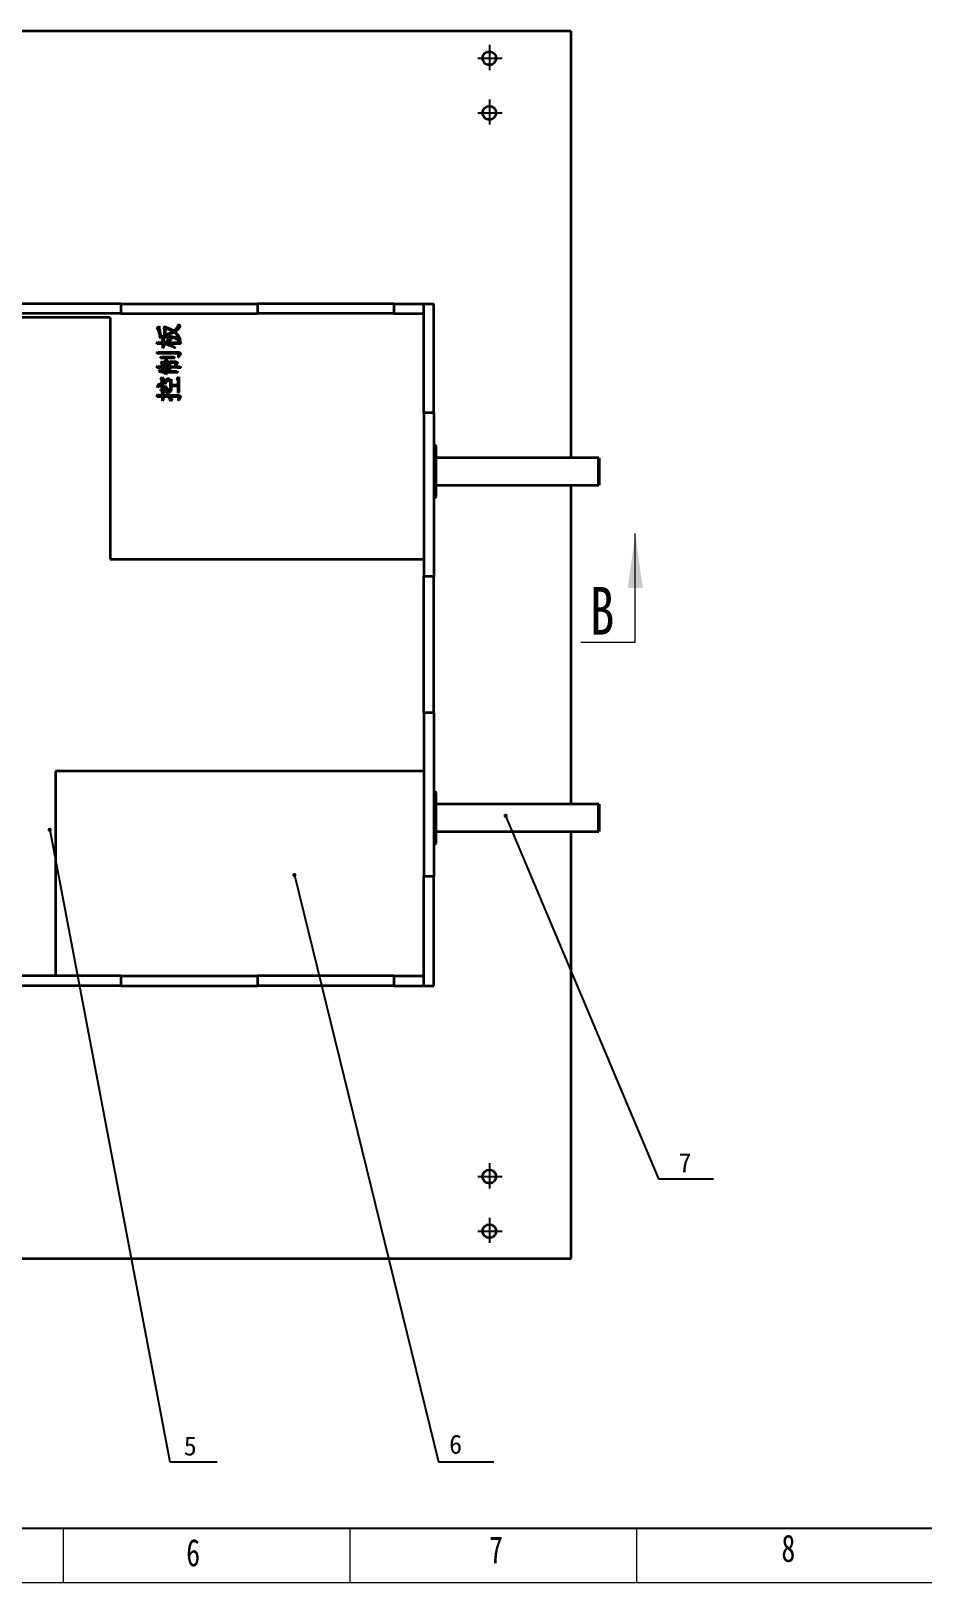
# Model space of a CAD drawing. Header units: millimetres. Extents: x 0 to 841, y 0 to 596.
# Drawn here: x 257.1 to 420.5, y 0 to 284.5 of the extents above; entities that cross this region are included whole.
import ezdxf

# ---------------------------------------------------------------- set-up
doc = ezdxf.new("R2010")
doc.units = ezdxf.units.MM
doc.linetypes.add('CENTER', pattern=[10.16, 6.35, -1.27, 1.27, -1.27])
doc.layers.add('中心线', color=4, linetype='CENTER', lineweight=25)
doc.layers.add('粗实线', color=7, linetype='Continuous', lineweight=50)
doc.styles.add('SLDTEXTSTYLE1', font='TXT', dxfattribs={"width": 0.75})
doc.dimstyles.new('ISO-25', dxfattribs={"dimtxt": 2.5, "dimasz": 2.5, "dimexe": 1.25, "dimexo": 0.625, "dimtad": 1, "dimtxsty": 'Standard', "dimcen": 2.5, "dimadec": 0, "dimazin": 0, "dimtfac": 1, "dimtmove": 0, "dimatfit": 3, "dimfxl": 1, "dimarcsym": 0})

msp = doc.modelspace()

# ---------------------------------------------------------------- linework, layer by layer
at = {"color": 7, "linetype": 'Continuous', "lineweight": 35}
for p, q in [((356.07, 284.49), (209.32, 284.49)), ((356.07, 206.24), (356.07, 284.49)), ((273.57, 234.49), (248.57, 234.49)), ((273.57, 234.49), (273.57, 232.69)), ((273.57, 234.49), (298.57, 234.49)), ((298.57, 234.49), (298.57, 232.69)), ((323.57, 234.49), (298.57, 234.49)), ((323.57, 234.49), (323.57, 232.69)), ((323.57, 234.49), (329.07, 234.49)), ((329.07, 214.49), (329.07, 234.49)), ((329.07, 234.49), (330.87, 234.49)), ((330.87, 214.49), (330.87, 234.49)), ((273.57, 232.69), (248.57, 232.69)), ((271.57, 231.99), (254.07, 231.99)), ((271.57, 231.99), (271.57, 187.69)), ((273.57, 232.69), (298.57, 232.69)), ((284.16, 230.78), (284.24, 230.78)), ((323.57, 232.69), (298.57, 232.69)), ((323.57, 232.69), (329.07, 232.69)), ((280.19, 230.1), (280.55, 230.39)), ((280.59, 228.28), (280.74, 228.57)), ((280.84, 228.57), (281.58, 228.57)), ((281.05, 227.85), (281.38, 228.17)), ((281.26, 227.64), (281.05, 227.85)), ((281.26, 227.41), (281.26, 227.64)), ((281.38, 228.17), (281.38, 227.41)), ((281.39, 230.12), (281.67, 230.4)), ((281.58, 229.93), (281.39, 230.12)), ((281.58, 228.57), (281.58, 229.93)), ((281.67, 230.4), (281.78, 230.22)), ((281.69, 229.93), (281.69, 228.87)), ((281.69, 228.78), (281.69, 228.57)), ((284.45, 227.85), (284.39, 227.81)), ((280.12, 227.13), (280.35, 227.57)), ((280.12, 225.35), (280.31, 225.75)), ((280.31, 225.75), (280.44, 225.62)), ((280.35, 227.57), (280.48, 227.41)), ((280.44, 225.62), (283.99, 225.62)), ((280.48, 227.41), (281.26, 227.41)), ((283.92, 225.37), (280.71, 225.37)), ((280.84, 224.5), (281.03, 224.9)), ((281.03, 224.9), (281.14, 224.74)), ((281.26, 226.37), (281.26, 227.15)), ((281.41, 226.52), (281.26, 226.37)), ((281.38, 227.41), (281.87, 227.41)), ((281.38, 227.11), (281.38, 226.68)), ((281.38, 226.68), (281.41, 226.52)), ((283.29, 224.76), (283.44, 224.5)), ((283.49, 226.43), (283.45, 226.37)), ((284.43, 227.43), (284.56, 227.13)), ((284.5, 227.55), (284.45, 227.49)), ((280.14, 222.76), (280.31, 223.15)), ((280.31, 223.15), (280.44, 223)), ((280.44, 223), (281.13, 223)), ((280.54, 222.06), (280.73, 222.42)), ((281.13, 222.78), (280.84, 222.78)), ((280.9, 223.65), (281.24, 223.99)), ((281.13, 223.44), (280.9, 223.65)), ((281.13, 223), (281.13, 223.44)), ((281.13, 222.13), (281.13, 222.78)), ((281.14, 224.74), (282.89, 224.74)), ((281.24, 223.99), (281.24, 223)), ((281.24, 223), (281.8, 223)), ((281.24, 222.78), (281.24, 222.09)), ((281.8, 222.78), (281.24, 222.78)), ((281.57, 223.91), (281.91, 224.25)), ((281.8, 223.68), (281.57, 223.91)), ((281.8, 223), (281.8, 223.68)), ((281.8, 221.53), (281.8, 222.78)), ((281.91, 224.25), (281.91, 223)), ((281.91, 223), (282.43, 223)), ((281.91, 222.78), (281.91, 222.15)), ((282.43, 222.78), (281.91, 222.78)), ((282.24, 223.76), (282.45, 224.04)), ((282.43, 223.63), (282.24, 223.76)), ((282.28, 221.87), (282.43, 222.13)), ((282.43, 223), (282.43, 223.63)), ((282.43, 222.13), (282.43, 222.78)), ((282.45, 224.04), (282.58, 223.89)), ((282.54, 223.67), (282.54, 223)), ((283.41, 223.67), (282.54, 223.67)), ((282.54, 223), (283.86, 223)), ((282.54, 222.78), (282.54, 222.11)), ((283.72, 222.78), (282.54, 222.78)), ((282.54, 222.11), (283.89, 222.11)), ((282.58, 223.89), (283.51, 223.89)), ((283.64, 223.14), (283.56, 223.14)), ((283.89, 222.11), (284.02, 221.87)), ((284.16, 224.63), (284.09, 224.63)), ((284.43, 223.02), (284.56, 222.76)), ((280.29, 219.14), (280.23, 219.18)), ((280.85, 220.75), (281.15, 221.05)), ((281.04, 220.6), (280.85, 220.75)), ((281.04, 218.69), (281.04, 220.6)), ((281.15, 220.6), (281.15, 218.69)), ((281.59, 220.43), (281.15, 220.6)), ((281.38, 219.2), (281.68, 219.52)), ((281.59, 219.77), (281.53, 219.8)), ((281.62, 220.49), (281.59, 220.43)), ((281.68, 219.52), (281.74, 219.33)), ((281.77, 221.72), (281.75, 221.66)), ((281.97, 221.7), (281.8, 221.53)), ((282.43, 220.35), (282.77, 220.69)), ((282.65, 220.13), (282.43, 220.35)), ((282.65, 218.46), (282.65, 220.13)), ((282.77, 220.69), (282.77, 219.65)), ((282.77, 219.65), (284.04, 219.65)), ((282.77, 219.39), (282.77, 218.82)), ((284.04, 219.39), (282.77, 219.39)), ((283.8, 220.75), (284.16, 221.11)), ((284.04, 220.5), (283.8, 220.75)), ((284.04, 219.65), (284.04, 220.5)), ((284.04, 218.08), (284.04, 219.39)), ((284.16, 221.11), (284.16, 218.71)), ((280.12, 217.44), (280.33, 217.91)), ((280.33, 217.91), (280.48, 217.72)), ((280.48, 217.72), (281.17, 217.72)), ((280.81, 218.69), (281.04, 218.69)), ((280.81, 218.61), (280.81, 218.69)), ((280.98, 218.06), (281.29, 218.37)), ((281.17, 217.87), (280.98, 218.06)), ((281.17, 217.72), (281.17, 217.87)), ((281.17, 216.68), (281.17, 217.46)), ((281.32, 216.83), (281.17, 216.68)), ((281.29, 218.37), (281.29, 217.72)), ((281.29, 217.72), (282.25, 217.72)), ((281.29, 217.46), (281.29, 217.06)), ((282.35, 217.46), (281.29, 217.46)), ((281.29, 217.06), (281.32, 216.83)), ((281.99, 218.31), (282.06, 218.35)), ((282.25, 217.72), (281.99, 218.31)), ((282.06, 218.35), (282.44, 217.72)), ((282.44, 217.72), (284.09, 217.72)), ((282.56, 218.23), (282.5, 218.19)), ((283.86, 217.46), (282.57, 217.46)), ((282.8, 218.61), (282.65, 218.46)), ((282.99, 216.87), (282.65, 216.64)), ((282.77, 218.82), (282.8, 218.61)), ((284.21, 218.25), (284.04, 218.08)), ((284.16, 216.78), (284.09, 216.78)), ((330.87, 214.49), (329.07, 214.49)), ((329.07, 214.49), (329.07, 184.49)), ((330.87, 214.49), (330.87, 184.49)), ((331.16, 208.49), (330.87, 208.49)), ((331.31, 203.74), (331.31, 208.34)), ((361.12, 206.24), (331.31, 206.24)), ((331.31, 199.14), (331.31, 203.74)), ((331.31, 201.24), (361.12, 201.24)), ((356.07, 142.74), (356.07, 201.24)), ((330.87, 198.99), (331.16, 198.99)), ((271.57, 187.69), (329.07, 187.69)), ((329.07, 159.49), (329.07, 184.49)), ((330.87, 184.49), (329.07, 184.49)), ((330.87, 159.49), (330.87, 184.49)), ((330.87, 159.49), (329.07, 159.49)), ((329.07, 159.49), (329.07, 129.49)), ((330.87, 159.49), (330.87, 129.49)), ((261.57, 148.79), (261.57, 111.29)), ((329.07, 148.79), (261.57, 148.79)), ((331.16, 144.99), (330.87, 144.99)), ((331.31, 140.24), (331.31, 144.84)), ((361.12, 142.74), (331.31, 142.74)), ((331.31, 135.64), (331.31, 140.24)), ((331.31, 137.74), (361.12, 137.74)), ((356.07, 59.49), (356.07, 137.74)), ((330.87, 135.49), (331.16, 135.49)), ((329.07, 109.49), (329.07, 129.49)), ((330.87, 129.49), (329.07, 129.49)), ((330.87, 109.49), (330.87, 129.49)), ((273.57, 111.29), (248.57, 111.29)), ((273.57, 111.29), (273.57, 109.49)), ((273.57, 111.29), (298.57, 111.29)), ((298.57, 111.29), (298.57, 109.49)), ((323.57, 111.29), (298.57, 111.29)), ((323.57, 111.29), (323.57, 109.49)), ((323.57, 111.29), (329.07, 111.29)), ((273.57, 109.49), (248.57, 109.49)), ((273.57, 109.49), (298.57, 109.49)), ((323.57, 109.49), (298.57, 109.49)), ((323.57, 109.49), (329.07, 109.49)), ((329.07, 109.49), (330.87, 109.49)), ((228.32, 59.49), (356.07, 59.49))]:
    msp.add_line(p, q, dxfattribs=at)
at = {"color": 7, "linetype": 'Continuous', "lineweight": 18}
for p, q in [((367.8, 172.38), (367.8, 192.38)), ((367.8, 172.38), (357.8, 172.38)), ((263, 10), (263, 0)), ((315.5, 10), (315.5, 0)), ((368, 10), (368, 0)), ((841, 0), (0, 0))]:
    msp.add_line(p, q, dxfattribs=at)
at = {"color": 7, "linetype": 'Continuous', "lineweight": 25}
msp.add_line((831, 10), (25, 10), dxfattribs=at)
at = {"color": 7, "linetype": 'Continuous', "lineweight": 35}
for centre in [(341.07, 279.49), (341.07, 269.49), (341.07, 74.49), (341.07, 64.49)]:
    msp.add_circle(centre, 1.25, dxfattribs=at)
for centre, start, end in [((331.16, 208.34), 0, 90), ((331.16, 199.14), 270, 0), ((331.16, 144.84), 0, 90), ((331.16, 135.64), 270, 0)]:
    msp.add_arc(centre, 0.15, start, end, dxfattribs=at)
for points, knots in [([(283.31, 229.53), (283.53, 229.73), (283.92, 230.08), (284.09, 230.57), (284.16, 230.78)], [0, 0, 0, 0, 0.5599946, 1, 1, 1, 1]), ([(284.24, 230.78), (284.25, 230.69), (284.26, 230.56), (284.37, 230.43), (284.43, 230.4), (284.47, 230.39)], [0, 0, 0, 0, 0.559386, 0.779853, 1, 1, 1, 1]), ([(280.74, 228.57), (280.7, 228.75), (280.62, 229.04), (280.5, 229.45), (280.37, 229.79), (280.25, 230), (280.19, 230.1)], [0, 0, 0, 0, 0.340089, 0.56014, 0.780016, 1, 1, 1, 1]), ([(280.55, 230.39), (280.56, 230.28), (280.57, 230.08), (280.61, 229.88), (280.63, 229.8)], [0, 0, 0, 0, 0.559846, 1, 1, 1, 1]), ([(284.45, 227.49), (284.15, 227.73), (283.54, 228.21), (282.15, 228.32), (281.18, 228.3), (280.59, 228.28)], [0, 0, 0, 0, 0.278465, 0.558719, 1, 1, 1, 1]), ([(280.63, 229.8), (280.67, 229.57), (280.75, 229.16), (280.81, 228.75), (280.84, 228.57)], [0, 0, 0, 0, 0.559992, 1, 1, 1, 1]), ([(283.11, 229.4), (282.86, 229.53), (282.4, 229.76), (281.91, 229.88), (281.69, 229.93)], [0, 0, 0, 0, 0.5596631, 1, 1, 1, 1]), ([(281.69, 228.87), (281.97, 228.94), (282.46, 229.06), (282.91, 229.3), (283.11, 229.4)], [0, 0, 0, 0, 0.5599995, 1, 1, 1, 1]), ([(283.31, 229.25), (283.02, 229.12), (282.5, 228.9), (281.94, 228.81), (281.69, 228.78)], [0, 0, 0, 0, 0.5596898, 1, 1, 1, 1]), ([(281.69, 228.57), (282.28, 228.56), (283.1, 228.54), (284.06, 228.07), (284.36, 227.72), (284.5, 227.55)], [0, 0, 0, 0, 0.55998, 0.779635, 1, 1, 1, 1]), ([(281.78, 230.22), (282.08, 230.12), (282.62, 229.95), (283.1, 229.66), (283.31, 229.53)], [0, 0, 0, 0, 0.56031, 1, 1, 1, 1]), ([(281.87, 227.41), (281.95, 227.56), (282.06, 227.76), (282.26, 228), (282.39, 228.02), (282.45, 228.04)], [0, 0, 0, 0, 0.562219, 0.782061, 1, 1, 1, 1]), ([(282.58, 227.81), (282.46, 227.75), (282.24, 227.64), (282.06, 227.48), (281.98, 227.41)], [0, 0, 0, 0, 0.559602, 1, 1, 1, 1]), ([(282.45, 228.04), (282.51, 228.03), (282.6, 228.01), (282.71, 227.97), (282.75, 227.94), (282.77, 227.93)], [0, 0, 0, 0, 0.560854, 0.782429, 1, 1, 1, 1]), ([(282.77, 227.93), (282.77, 227.92), (282.76, 227.9), (282.73, 227.87), (282.67, 227.84), (282.62, 227.82), (282.58, 227.81)], [0, 0, 0, 0, 0.123252, 0.248524, 0.498971, 1, 1, 1, 1]), ([(284.39, 227.81), (284.24, 228.11), (283.96, 228.66), (283.51, 229.07), (283.31, 229.25)], [0, 0, 0, 0, 0.5600065, 1, 1, 1, 1]), ([(284.47, 230.39), (284.32, 230.17), (284.06, 229.77), (283.67, 229.5), (283.5, 229.38)], [0, 0, 0, 0, 0.558994, 1, 1, 1, 1]), ([(283.5, 229.38), (283.73, 229.13), (284.14, 228.68), (284.36, 228.1), (284.45, 227.85)], [0, 0, 0, 0, 0.559563, 1, 1, 1, 1]), ([(281.26, 227.15), (281.05, 227.15), (280.67, 227.15), (280.29, 227.14), (280.12, 227.13)], [0, 0, 0, 0, 0.559998, 1, 1, 1, 1]), ([(280.71, 225.37), (280.6, 225.37), (280.4, 225.37), (280.21, 225.36), (280.12, 225.35)], [0, 0, 0, 0, 0.559983, 1, 1, 1, 1]), ([(283.45, 226.37), (283.08, 226.56), (282.41, 226.88), (281.69, 227.04), (281.38, 227.11)], [0, 0, 0, 0, 0.559769, 1, 1, 1, 1]), ([(281.98, 227.41), (282.26, 227.41), (282.71, 227.41), (283.35, 227.42), (283.89, 227.42), (284.25, 227.43), (284.43, 227.43)], [0, 0, 0, 0, 0.340003, 0.560002, 0.780008, 1, 1, 1, 1]), ([(282.19, 227.15), (282.45, 227.05), (282.91, 226.86), (283.31, 226.56), (283.49, 226.43)], [0, 0, 0, 0, 0.559953, 1, 1, 1, 1]), ([(284.56, 227.13), (284.12, 227.14), (283.33, 227.15), (282.53, 227.15), (282.19, 227.15)], [0, 0, 0, 0, 0.559997, 1, 1, 1, 1]), ([(282.89, 224.74), (282.97, 224.75), (283.1, 224.75), (283.23, 224.76), (283.29, 224.76)], [0, 0, 0, 0, 0.559993, 1, 1, 1, 1]), ([(284.09, 224.63), (284.09, 224.77), (284.09, 224.98), (284.12, 225.22), (284.07, 225.32), (284.01, 225.36), (283.95, 225.37), (283.92, 225.37)], [0, 0, 0, 0, 0.501456, 0.750702, 0.81314, 0.875586, 1, 1, 1, 1]), ([(283.99, 225.62), (284.06, 225.61), (284.19, 225.61), (284.42, 225.5), (284.51, 225.35), (284.56, 225.26)], [0, 0, 0, 0, 0.281005, 0.561206, 1, 1, 1, 1]), ([(284.56, 225.26), (284.49, 225.23), (284.35, 225.18), (284.22, 224.93), (284.19, 224.74), (284.16, 224.63)], [0, 0, 0, 0, 0.276945, 0.557623, 1, 1, 1, 1]), ([(280.84, 222.78), (280.71, 222.78), (280.48, 222.78), (280.24, 222.76), (280.14, 222.76)], [0, 0, 0, 0, 0.560011, 1, 1, 1, 1]), ([(281.75, 221.66), (281.53, 221.76), (281.15, 221.94), (280.73, 222.02), (280.54, 222.06)], [0, 0, 0, 0, 0.560289, 1, 1, 1, 1]), ([(280.73, 222.42), (280.76, 222.38), (280.81, 222.3), (280.95, 222.21), (281.06, 222.16), (281.13, 222.13)], [0, 0, 0, 0, 0.278604, 0.559067, 1, 1, 1, 1]), ([(283.44, 224.5), (283.15, 224.51), (282.66, 224.52), (281.99, 224.52), (281.41, 224.51), (281.03, 224.5), (280.84, 224.5)], [0, 0, 0, 0, 0.339988, 0.559992, 0.78, 1, 1, 1, 1]), ([(281.24, 222.09), (281.35, 222.03), (281.53, 221.92), (281.7, 221.78), (281.77, 221.72)], [0, 0, 0, 0, 0.560024, 1, 1, 1, 1]), ([(281.91, 222.15), (281.92, 222.07), (281.92, 221.91), (281.96, 221.76), (281.97, 221.7)], [0, 0, 0, 0, 0.559958, 1, 1, 1, 1]), ([(283.56, 223.14), (283.58, 223.25), (283.59, 223.38), (283.61, 223.55), (283.58, 223.63), (283.49, 223.66), (283.44, 223.66), (283.41, 223.67)], [0, 0, 0, 0, 0.5022426, 0.6278276, 0.7502399, 0.874563, 1, 1, 1, 1]), ([(283.51, 223.89), (283.57, 223.89), (283.69, 223.89), (283.88, 223.76), (283.94, 223.62), (283.98, 223.53)], [0, 0, 0, 0, 0.280655, 0.560327, 1, 1, 1, 1]), ([(283.98, 223.53), (283.96, 223.53), (283.91, 223.54), (283.82, 223.49), (283.72, 223.36), (283.67, 223.23), (283.64, 223.14)], [0, 0, 0, 0, 0.124857, 0.250153, 0.499664, 1, 1, 1, 1]), ([(284.56, 222.76), (284.41, 222.76), (284.13, 222.77), (283.85, 222.77), (283.72, 222.78)], [0, 0, 0, 0, 0.560009, 1, 1, 1, 1]), ([(283.86, 223), (283.96, 223), (284.15, 223.01), (284.34, 223.02), (284.43, 223.02)], [0, 0, 0, 0, 0.560008, 1, 1, 1, 1]), ([(280.23, 219.18), (280.29, 219.31), (280.38, 219.51), (280.5, 219.74), (280.61, 219.84), (280.74, 219.84), (280.85, 219.81), (280.92, 219.74), (280.94, 219.7), (280.94, 219.67)], [0, 0, 0, 0, 0.376249, 0.56405, 0.65732, 0.750205, 0.875315, 0.937755, 1, 1, 1, 1]), ([(280.81, 219.56), (280.7, 219.49), (280.52, 219.37), (280.36, 219.21), (280.29, 219.14)], [0, 0, 0, 0, 0.559477, 1, 1, 1, 1]), ([(280.94, 219.67), (280.94, 219.66), (280.93, 219.62), (280.87, 219.59), (280.83, 219.57), (280.81, 219.56)], [0, 0, 0, 0, 0.276264, 0.55907, 1, 1, 1, 1]), ([(281.15, 221.05), (281.17, 220.98), (281.21, 220.85), (281.39, 220.66), (281.54, 220.55), (281.62, 220.49)], [0, 0, 0, 0, 0.277505, 0.55837, 1, 1, 1, 1]), ([(282.5, 218.19), (282.32, 218.41), (281.99, 218.8), (281.57, 219.08), (281.38, 219.2)], [0, 0, 0, 0, 0.560046, 1, 1, 1, 1]), ([(281.53, 219.8), (281.62, 220.01), (281.73, 220.3), (281.92, 220.64), (282.08, 220.79), (282.24, 220.8), (282.34, 220.79), (282.42, 220.73), (282.46, 220.68), (282.48, 220.66)], [0, 0, 0, 0, 0.4217127, 0.5872332, 0.7501469, 0.812769, 0.8754475, 0.9378581, 1, 1, 1, 1]), ([(282.26, 220.47), (282.12, 220.35), (281.86, 220.15), (281.67, 219.88), (281.59, 219.77)], [0, 0, 0, 0, 0.558893, 1, 1, 1, 1]), ([(281.74, 219.33), (281.91, 219.14), (282.22, 218.8), (282.46, 218.41), (282.56, 218.23)], [0, 0, 0, 0, 0.5601189, 1, 1, 1, 1]), ([(282.48, 220.66), (282.47, 220.63), (282.45, 220.58), (282.36, 220.52), (282.3, 220.49), (282.26, 220.47)], [0, 0, 0, 0, 0.2753282, 0.5571424, 1, 1, 1, 1]), ([(284.02, 221.87), (283.69, 221.88), (283.11, 221.9), (282.53, 221.88), (282.28, 221.87)], [0, 0, 0, 0, 0.560009, 1, 1, 1, 1]), ([(281.17, 217.46), (280.98, 217.46), (280.62, 217.46), (280.27, 217.44), (280.12, 217.44)], [0, 0, 0, 0, 0.560012, 1, 1, 1, 1]), ([(281.34, 218.4), (281.25, 218.46), (281.08, 218.56), (280.89, 218.6), (280.81, 218.61)], [0, 0, 0, 0, 0.55903, 1, 1, 1, 1]), ([(281.15, 218.69), (281.25, 218.69), (281.37, 218.69), (281.51, 218.64), (281.58, 218.56), (281.6, 218.49), (281.61, 218.44)], [0, 0, 0, 0, 0.501147, 0.625953, 0.750578, 1, 1, 1, 1]), ([(281.53, 218.29), (281.49, 218.3), (281.42, 218.33), (281.37, 218.38), (281.34, 218.4)], [0, 0, 0, 0, 0.5576572, 1, 1, 1, 1]), ([(281.61, 218.44), (281.6, 218.41), (281.59, 218.36), (281.56, 218.31), (281.54, 218.3), (281.53, 218.29)], [0, 0, 0, 0, 0.5618913, 0.7836462, 1, 1, 1, 1]), ([(282.65, 216.64), (282.6, 216.8), (282.51, 217.07), (282.4, 217.34), (282.35, 217.46)], [0, 0, 0, 0, 0.559874, 1, 1, 1, 1]), ([(282.57, 217.46), (282.64, 217.34), (282.75, 217.13), (282.92, 216.95), (282.99, 216.87)], [0, 0, 0, 0, 0.561581, 1, 1, 1, 1]), ([(284.09, 216.78), (284.11, 216.92), (284.14, 217.11), (284.15, 217.31), (284.13, 217.38), (284.03, 217.45), (283.94, 217.45), (283.86, 217.46)], [0, 0, 0, 0, 0.501431, 0.626654, 0.688968, 0.751521, 1, 1, 1, 1]), ([(284.09, 217.72), (284.15, 217.71), (284.26, 217.69), (284.44, 217.57), (284.51, 217.44), (284.56, 217.36)], [0, 0, 0, 0, 0.27998, 0.560087, 1, 1, 1, 1]), ([(284.16, 218.71), (284.16, 218.62), (284.16, 218.47), (284.2, 218.32), (284.21, 218.25)], [0, 0, 0, 0, 0.559949, 1, 1, 1, 1]), ([(284.56, 217.36), (284.5, 217.33), (284.37, 217.27), (284.26, 217.04), (284.2, 216.88), (284.16, 216.78)], [0, 0, 0, 0, 0.273919, 0.556069, 1, 1, 1, 1])]:
    msp.add_open_spline(points, degree=3, knots=knots, dxfattribs=at)
at = {"color": 7, "linetype": 'Continuous', "lineweight": 18}
msp.add_solid([(367.8, 192.38), (366.43, 182.38), (369.18, 182.38)], dxfattribs=at)
at = {"layer": '中心线', "linetype": 'Continuous', "lineweight": -3}
for p, q in [((341.07, 281.95), (341.07, 277.34)), ((338.95, 279.49), (343.4, 279.49)), ((341.07, 271.95), (341.07, 267.34)), ((338.95, 269.49), (343.4, 269.49)), ((341.07, 76.95), (341.07, 72.34)), ((338.95, 74.49), (343.4, 74.49)), ((341.07, 66.95), (341.07, 62.34)), ((338.95, 64.49), (343.4, 64.49))]:
    msp.add_line(p, q, dxfattribs=at)
at = {"layer": '粗实线'}
for p, q in [((361.12, 206.24), (361.12, 201.24)), ((361.12, 142.74), (361.12, 137.74))]:
    msp.add_line(p, q, dxfattribs=at)

# ---------------------------------------------------------------- texts
at = {"color": 7, "linetype": 'Continuous', "insert": (359.5, 182.59), "char_height": 8.75, "attachment_point": 1, "style": 'SLDTEXTSTYLE1'}
msp.add_mtext('B', dxfattribs=at)
at = {"char_height": 3.5, "attachment_point": 1}
for s, width, insert in [('7', 10.4853, (375.72, 78.77)), ('5', 8.4656, (285.08, 26.87)), ('6', 8.4246, (333.69, 27.18))]:
    msp.add_mtext_dynamic_manual_height_columns(s, width=width, gutter_width=17.5, heights=[0], dxfattribs=dict(at, insert=insert))
at = {"color": 7, "linetype": 'Continuous', "lineweight": 0, "char_height": 5, "attachment_point": 1, "style": 'SLDTEXTSTYLE1'}
for s, insert in [('8', (394.57, 8.86)), ('6', (285.53, 8.06)), ('7', (341.01, 8.57))]:
    msp.add_mtext(s, dxfattribs=dict(at, insert=insert))

# ---------------------------------------------------------------- leaders
for points in [[(344.05, 140.64), (372.05, 74.11), (382.14, 74.11)], [(260.52, 138.07), (282.54, 22.2), (291.23, 22.2)], [(305.36, 129.77), (331.76, 22.2), (341.86, 22.2)]]:
    msp.add_leader(points, dimstyle='ISO-25', override={"dimtxt": 3.5, "dimasz": 3, "dimexe": 1, "dimexo": 0.5, "dimgap": 1.524, "dimtad": 0, "dimtih": 1, "dimtoh": 1, "dimlfac": 5, "dimzin": 0, "dimtdec": 3, "dimldrblk": 'DotSmall', "dimtzin": 0})

doc.saveas('drawing.dxf')
